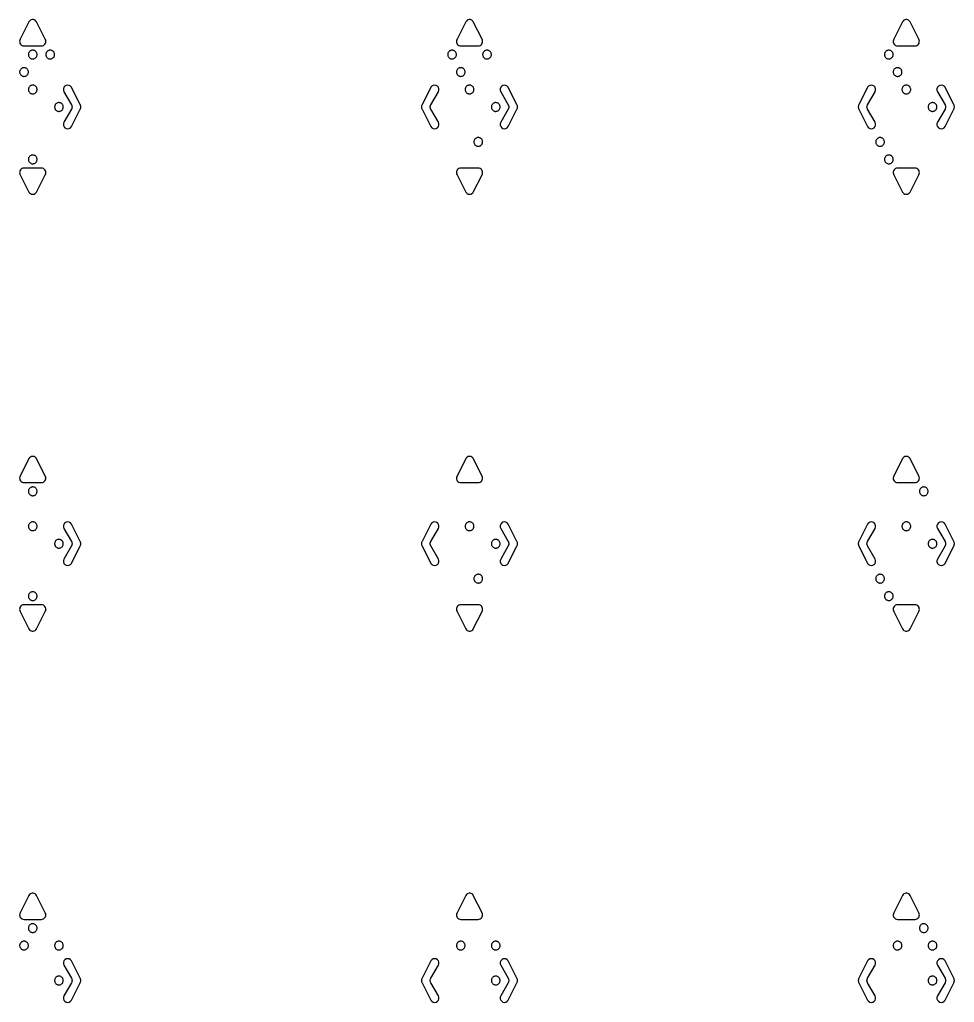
# Model space of a CAD drawing. Header units: metres. Extents: x 45 to 505, y 40 to 510.
# Drawn here: x 398.5 to 505.5, y 147.5 to 260 of the extents above; entities that cross this region are included whole.
import ezdxf

# ---------------------------------------------------------------- set-up
doc = ezdxf.new("R2010")
doc.units = ezdxf.units.M

msp = doc.modelspace()

# ---------------------------------------------------------------- linework, layer by layer
for points in [[(400.43, 259.75), (400.36, 259.84), (400.27, 259.92), (400.17, 259.97), (400.06, 260), (399.94, 260), (399.83, 259.97), (399.73, 259.92), (399.64, 259.84), (399.57, 259.75), (398.57, 257.75), (398.52, 257.64), (398.5, 257.53), (398.51, 257.41), (398.54, 257.3), (398.6, 257.2), (398.68, 257.12), (398.78, 257.05), (398.88, 257.01), (399, 257), (401, 257), (401.12, 257.01), (401.22, 257.05), (401.32, 257.12), (401.4, 257.2), (401.46, 257.3), (401.49, 257.41), (401.5, 257.53), (401.48, 257.64), (401.43, 257.75)], [(450.43, 259.75), (450.36, 259.84), (450.27, 259.92), (450.17, 259.97), (450.06, 260), (449.94, 260), (449.83, 259.97), (449.73, 259.92), (449.64, 259.84), (449.57, 259.75), (448.57, 257.75), (448.52, 257.64), (448.5, 257.53), (448.51, 257.41), (448.54, 257.3), (448.6, 257.2), (448.68, 257.12), (448.78, 257.05), (448.88, 257.01), (449, 257), (451, 257), (451.12, 257.01), (451.22, 257.05), (451.32, 257.12), (451.4, 257.2), (451.46, 257.3), (451.49, 257.41), (451.5, 257.53), (451.48, 257.64), (451.43, 257.75)], [(500.43, 259.75), (500.36, 259.84), (500.27, 259.92), (500.17, 259.97), (500.06, 260), (499.94, 260), (499.83, 259.97), (499.73, 259.92), (499.64, 259.84), (499.57, 259.75), (498.57, 257.75), (498.52, 257.64), (498.5, 257.53), (498.51, 257.41), (498.54, 257.3), (498.6, 257.2), (498.68, 257.12), (498.78, 257.05), (498.88, 257.01), (499, 257), (501, 257), (501.12, 257.01), (501.22, 257.05), (501.32, 257.12), (501.4, 257.2), (501.46, 257.3), (501.49, 257.41), (501.5, 257.53), (501.48, 257.64), (501.43, 257.75)], [(400.5, 256), (400.5, 256.06), (400.48, 256.13), (400.46, 256.19), (400.44, 256.25), (400.4, 256.3), (400.36, 256.35), (400.31, 256.39), (400.26, 256.43), (400.2, 256.46), (400.14, 256.48), (400.08, 256.49), (400.02, 256.5), (399.95, 256.5), (399.89, 256.49), (399.83, 256.47), (399.77, 256.44), (399.71, 256.41), (399.66, 256.37), (399.62, 256.32), (399.58, 256.27), (399.55, 256.22), (399.53, 256.16), (399.51, 256.1), (399.5, 256.03), (399.5, 255.97), (399.51, 255.9), (399.53, 255.84), (399.55, 255.78), (399.58, 255.73), (399.62, 255.68), (399.66, 255.63), (399.71, 255.59), (399.77, 255.56), (399.83, 255.53), (399.89, 255.51), (399.95, 255.5), (400.02, 255.5), (400.08, 255.51), (400.14, 255.52), (400.2, 255.54), (400.26, 255.57), (400.31, 255.61), (400.36, 255.65), (400.4, 255.7), (400.44, 255.75), (400.46, 255.81), (400.48, 255.87), (400.5, 255.94), (400.5, 256)], [(402.5, 256), (402.5, 256.06), (402.48, 256.13), (402.46, 256.19), (402.44, 256.25), (402.4, 256.3), (402.36, 256.35), (402.31, 256.39), (402.26, 256.43), (402.2, 256.46), (402.14, 256.48), (402.08, 256.49), (402.02, 256.5), (401.95, 256.5), (401.89, 256.49), (401.83, 256.47), (401.77, 256.44), (401.71, 256.41), (401.66, 256.37), (401.62, 256.32), (401.58, 256.27), (401.55, 256.22), (401.53, 256.16), (401.51, 256.1), (401.5, 256.03), (401.5, 255.97), (401.51, 255.9), (401.53, 255.84), (401.55, 255.78), (401.58, 255.73), (401.62, 255.68), (401.66, 255.63), (401.71, 255.59), (401.77, 255.56), (401.83, 255.53), (401.89, 255.51), (401.95, 255.5), (402.02, 255.5), (402.08, 255.51), (402.14, 255.52), (402.2, 255.54), (402.26, 255.57), (402.31, 255.61), (402.36, 255.65), (402.4, 255.7), (402.44, 255.75), (402.46, 255.81), (402.48, 255.87), (402.5, 255.94), (402.5, 256)], [(448.5, 256), (448.5, 256.06), (448.48, 256.13), (448.46, 256.19), (448.44, 256.25), (448.4, 256.3), (448.36, 256.35), (448.31, 256.39), (448.26, 256.43), (448.2, 256.46), (448.14, 256.48), (448.08, 256.49), (448.02, 256.5), (447.95, 256.5), (447.89, 256.49), (447.83, 256.47), (447.77, 256.44), (447.71, 256.41), (447.66, 256.37), (447.62, 256.32), (447.58, 256.27), (447.55, 256.22), (447.53, 256.16), (447.51, 256.1), (447.5, 256.03), (447.5, 255.97), (447.51, 255.9), (447.53, 255.84), (447.55, 255.78), (447.58, 255.73), (447.62, 255.68), (447.66, 255.63), (447.71, 255.59), (447.77, 255.56), (447.83, 255.53), (447.89, 255.51), (447.95, 255.5), (448.02, 255.5), (448.08, 255.51), (448.14, 255.52), (448.2, 255.54), (448.26, 255.57), (448.31, 255.61), (448.36, 255.65), (448.4, 255.7), (448.44, 255.75), (448.46, 255.81), (448.48, 255.87), (448.5, 255.94), (448.5, 256)], [(452.5, 256), (452.5, 256.06), (452.48, 256.13), (452.46, 256.19), (452.44, 256.25), (452.4, 256.3), (452.36, 256.35), (452.31, 256.39), (452.26, 256.43), (452.2, 256.46), (452.14, 256.48), (452.08, 256.49), (452.02, 256.5), (451.95, 256.5), (451.89, 256.49), (451.83, 256.47), (451.77, 256.44), (451.71, 256.41), (451.66, 256.37), (451.62, 256.32), (451.58, 256.27), (451.55, 256.22), (451.53, 256.16), (451.51, 256.1), (451.5, 256.03), (451.5, 255.97), (451.51, 255.9), (451.53, 255.84), (451.55, 255.78), (451.58, 255.73), (451.62, 255.68), (451.66, 255.63), (451.71, 255.59), (451.77, 255.56), (451.83, 255.53), (451.89, 255.51), (451.95, 255.5), (452.02, 255.5), (452.08, 255.51), (452.14, 255.52), (452.2, 255.54), (452.26, 255.57), (452.31, 255.61), (452.36, 255.65), (452.4, 255.7), (452.44, 255.75), (452.46, 255.81), (452.48, 255.87), (452.5, 255.94), (452.5, 256)], [(498.5, 256), (498.5, 256.06), (498.48, 256.13), (498.46, 256.19), (498.44, 256.25), (498.4, 256.3), (498.36, 256.35), (498.31, 256.39), (498.26, 256.43), (498.2, 256.46), (498.14, 256.48), (498.08, 256.49), (498.02, 256.5), (497.95, 256.5), (497.89, 256.49), (497.83, 256.47), (497.77, 256.44), (497.71, 256.41), (497.66, 256.37), (497.62, 256.32), (497.58, 256.27), (497.55, 256.22), (497.53, 256.16), (497.51, 256.1), (497.5, 256.03), (497.5, 255.97), (497.51, 255.9), (497.53, 255.84), (497.55, 255.78), (497.58, 255.73), (497.62, 255.68), (497.66, 255.63), (497.71, 255.59), (497.77, 255.56), (497.83, 255.53), (497.89, 255.51), (497.95, 255.5), (498.02, 255.5), (498.08, 255.51), (498.14, 255.52), (498.2, 255.54), (498.26, 255.57), (498.31, 255.61), (498.36, 255.65), (498.4, 255.7), (498.44, 255.75), (498.46, 255.81), (498.48, 255.87), (498.5, 255.94), (498.5, 256)], [(399.5, 254), (399.5, 254.06), (399.48, 254.13), (399.46, 254.19), (399.44, 254.25), (399.4, 254.3), (399.36, 254.35), (399.31, 254.39), (399.26, 254.43), (399.2, 254.46), (399.14, 254.48), (399.08, 254.49), (399.02, 254.5), (398.95, 254.5), (398.89, 254.49), (398.83, 254.47), (398.77, 254.44), (398.71, 254.41), (398.66, 254.37), (398.62, 254.32), (398.58, 254.27), (398.55, 254.22), (398.53, 254.16), (398.51, 254.1), (398.5, 254.03), (398.5, 253.97), (398.51, 253.9), (398.53, 253.84), (398.55, 253.78), (398.58, 253.73), (398.62, 253.68), (398.66, 253.63), (398.71, 253.59), (398.77, 253.56), (398.83, 253.53), (398.89, 253.51), (398.95, 253.5), (399.02, 253.5), (399.08, 253.51), (399.14, 253.52), (399.2, 253.54), (399.26, 253.57), (399.31, 253.61), (399.36, 253.65), (399.4, 253.7), (399.44, 253.75), (399.46, 253.81), (399.48, 253.87), (399.5, 253.94), (399.5, 254)], [(449.5, 254), (449.5, 254.06), (449.48, 254.13), (449.46, 254.19), (449.44, 254.25), (449.4, 254.3), (449.36, 254.35), (449.31, 254.39), (449.26, 254.43), (449.2, 254.46), (449.14, 254.48), (449.08, 254.49), (449.02, 254.5), (448.95, 254.5), (448.89, 254.49), (448.83, 254.47), (448.77, 254.44), (448.71, 254.41), (448.66, 254.37), (448.62, 254.32), (448.58, 254.27), (448.55, 254.22), (448.53, 254.16), (448.51, 254.1), (448.5, 254.03), (448.5, 253.97), (448.51, 253.9), (448.53, 253.84), (448.55, 253.78), (448.58, 253.73), (448.62, 253.68), (448.66, 253.63), (448.71, 253.59), (448.77, 253.56), (448.83, 253.53), (448.89, 253.51), (448.95, 253.5), (449.02, 253.5), (449.08, 253.51), (449.14, 253.52), (449.2, 253.54), (449.26, 253.57), (449.31, 253.61), (449.36, 253.65), (449.4, 253.7), (449.44, 253.75), (449.46, 253.81), (449.48, 253.87), (449.5, 253.94), (449.5, 254)], [(499.5, 254), (499.5, 254.06), (499.48, 254.13), (499.46, 254.19), (499.44, 254.25), (499.4, 254.3), (499.36, 254.35), (499.31, 254.39), (499.26, 254.43), (499.2, 254.46), (499.14, 254.48), (499.08, 254.49), (499.02, 254.5), (498.95, 254.5), (498.89, 254.49), (498.83, 254.47), (498.77, 254.44), (498.71, 254.41), (498.66, 254.37), (498.62, 254.32), (498.58, 254.27), (498.55, 254.22), (498.53, 254.16), (498.51, 254.1), (498.5, 254.03), (498.5, 253.97), (498.51, 253.9), (498.53, 253.84), (498.55, 253.78), (498.58, 253.73), (498.62, 253.68), (498.66, 253.63), (498.71, 253.59), (498.77, 253.56), (498.83, 253.53), (498.89, 253.51), (498.95, 253.5), (499.02, 253.5), (499.08, 253.51), (499.14, 253.52), (499.2, 253.54), (499.26, 253.57), (499.31, 253.61), (499.36, 253.65), (499.4, 253.7), (499.44, 253.75), (499.46, 253.81), (499.48, 253.87), (499.5, 253.94), (499.5, 254)], [(400.5, 252), (400.5, 252.06), (400.48, 252.13), (400.46, 252.19), (400.44, 252.25), (400.4, 252.3), (400.36, 252.35), (400.31, 252.39), (400.26, 252.43), (400.2, 252.46), (400.14, 252.48), (400.08, 252.49), (400.02, 252.5), (399.95, 252.5), (399.89, 252.49), (399.83, 252.47), (399.77, 252.44), (399.71, 252.41), (399.66, 252.37), (399.62, 252.32), (399.58, 252.27), (399.55, 252.22), (399.53, 252.16), (399.51, 252.1), (399.5, 252.03), (399.5, 251.97), (399.51, 251.9), (399.53, 251.84), (399.55, 251.78), (399.58, 251.73), (399.62, 251.68), (399.66, 251.63), (399.71, 251.59), (399.77, 251.56), (399.83, 251.53), (399.89, 251.51), (399.95, 251.5), (400.02, 251.5), (400.08, 251.51), (400.14, 251.52), (400.2, 251.54), (400.26, 251.57), (400.31, 251.61), (400.36, 251.65), (400.4, 251.7), (400.44, 251.75), (400.46, 251.81), (400.48, 251.87), (400.5, 251.94), (400.5, 252)], [(405.43, 249.75), (405.46, 249.8), (405.48, 249.86), (405.49, 249.91), (405.5, 249.97), (405.5, 250.03), (405.49, 250.09), (405.48, 250.14), (405.46, 250.2), (405.43, 250.25), (404.43, 252.25), (404.32, 252.38), (404.17, 252.47), (404, 252.5), (403.83, 252.47), (403.68, 252.38), (403.57, 252.25), (403.51, 252.09), (403.51, 251.91), (403.57, 251.75), (404.43, 250.25), (404.46, 250.2), (404.48, 250.14), (404.49, 250.09), (404.5, 250.03), (404.5, 249.97), (404.49, 249.91), (404.48, 249.86), (404.46, 249.8), (404.43, 249.75), (403.57, 248.25), (403.51, 248.09), (403.51, 247.91), (403.57, 247.75), (403.68, 247.62), (403.83, 247.53), (404, 247.5), (404.17, 247.53), (404.32, 247.62), (404.43, 247.75)], [(444.57, 250.25), (444.54, 250.2), (444.52, 250.14), (444.51, 250.09), (444.5, 250.03), (444.5, 249.97), (444.51, 249.91), (444.52, 249.86), (444.54, 249.8), (444.57, 249.75), (445.57, 247.75), (445.68, 247.62), (445.83, 247.53), (446, 247.5), (446.17, 247.53), (446.32, 247.62), (446.43, 247.75), (446.49, 247.91), (446.49, 248.09), (446.43, 248.25), (445.57, 249.75), (445.54, 249.8), (445.52, 249.86), (445.51, 249.91), (445.5, 249.97), (445.5, 250.03), (445.51, 250.09), (445.52, 250.14), (445.54, 250.2), (445.57, 250.25), (446.43, 251.75), (446.49, 251.91), (446.49, 252.09), (446.43, 252.25), (446.32, 252.38), (446.17, 252.47), (446, 252.5), (445.83, 252.47), (445.68, 252.38), (445.57, 252.25)], [(450.5, 252), (450.5, 252.06), (450.48, 252.13), (450.46, 252.19), (450.44, 252.25), (450.4, 252.3), (450.36, 252.35), (450.31, 252.39), (450.26, 252.43), (450.2, 252.46), (450.14, 252.48), (450.08, 252.49), (450.02, 252.5), (449.95, 252.5), (449.89, 252.49), (449.83, 252.47), (449.77, 252.44), (449.71, 252.41), (449.66, 252.37), (449.62, 252.32), (449.58, 252.27), (449.55, 252.22), (449.53, 252.16), (449.51, 252.1), (449.5, 252.03), (449.5, 251.97), (449.51, 251.9), (449.53, 251.84), (449.55, 251.78), (449.58, 251.73), (449.62, 251.68), (449.66, 251.63), (449.71, 251.59), (449.77, 251.56), (449.83, 251.53), (449.89, 251.51), (449.95, 251.5), (450.02, 251.5), (450.08, 251.51), (450.14, 251.52), (450.2, 251.54), (450.26, 251.57), (450.31, 251.61), (450.36, 251.65), (450.4, 251.7), (450.44, 251.75), (450.46, 251.81), (450.48, 251.87), (450.5, 251.94), (450.5, 252)], [(455.43, 249.75), (455.46, 249.8), (455.48, 249.86), (455.49, 249.91), (455.5, 249.97), (455.5, 250.03), (455.49, 250.09), (455.48, 250.14), (455.46, 250.2), (455.43, 250.25), (454.43, 252.25), (454.32, 252.38), (454.17, 252.47), (454, 252.5), (453.83, 252.47), (453.68, 252.38), (453.57, 252.25), (453.51, 252.09), (453.51, 251.91), (453.57, 251.75), (454.43, 250.25), (454.46, 250.2), (454.48, 250.14), (454.49, 250.09), (454.5, 250.03), (454.5, 249.97), (454.49, 249.91), (454.48, 249.86), (454.46, 249.8), (454.43, 249.75), (453.57, 248.25), (453.51, 248.09), (453.51, 247.91), (453.57, 247.75), (453.68, 247.62), (453.83, 247.53), (454, 247.5), (454.17, 247.53), (454.32, 247.62), (454.43, 247.75)], [(494.57, 250.25), (494.54, 250.2), (494.52, 250.14), (494.51, 250.09), (494.5, 250.03), (494.5, 249.97), (494.51, 249.91), (494.52, 249.86), (494.54, 249.8), (494.57, 249.75), (495.57, 247.75), (495.68, 247.62), (495.83, 247.53), (496, 247.5), (496.17, 247.53), (496.32, 247.62), (496.43, 247.75), (496.49, 247.91), (496.49, 248.09), (496.43, 248.25), (495.57, 249.75), (495.54, 249.8), (495.52, 249.86), (495.51, 249.91), (495.5, 249.97), (495.5, 250.03), (495.51, 250.09), (495.52, 250.14), (495.54, 250.2), (495.57, 250.25), (496.43, 251.75), (496.49, 251.91), (496.49, 252.09), (496.43, 252.25), (496.32, 252.38), (496.17, 252.47), (496, 252.5), (495.83, 252.47), (495.68, 252.38), (495.57, 252.25)], [(500.5, 252), (500.5, 252.06), (500.48, 252.13), (500.46, 252.19), (500.44, 252.25), (500.4, 252.3), (500.36, 252.35), (500.31, 252.39), (500.26, 252.43), (500.2, 252.46), (500.14, 252.48), (500.08, 252.49), (500.02, 252.5), (499.95, 252.5), (499.89, 252.49), (499.83, 252.47), (499.77, 252.44), (499.71, 252.41), (499.66, 252.37), (499.62, 252.32), (499.58, 252.27), (499.55, 252.22), (499.53, 252.16), (499.51, 252.1), (499.5, 252.03), (499.5, 251.97), (499.51, 251.9), (499.53, 251.84), (499.55, 251.78), (499.58, 251.73), (499.62, 251.68), (499.66, 251.63), (499.71, 251.59), (499.77, 251.56), (499.83, 251.53), (499.89, 251.51), (499.95, 251.5), (500.02, 251.5), (500.08, 251.51), (500.14, 251.52), (500.2, 251.54), (500.26, 251.57), (500.31, 251.61), (500.36, 251.65), (500.4, 251.7), (500.44, 251.75), (500.46, 251.81), (500.48, 251.87), (500.5, 251.94), (500.5, 252)], [(505.43, 249.75), (505.46, 249.8), (505.48, 249.86), (505.49, 249.91), (505.5, 249.97), (505.5, 250.03), (505.49, 250.09), (505.48, 250.14), (505.46, 250.2), (505.43, 250.25), (504.43, 252.25), (504.32, 252.38), (504.17, 252.47), (504, 252.5), (503.83, 252.47), (503.68, 252.38), (503.57, 252.25), (503.51, 252.09), (503.51, 251.91), (503.57, 251.75), (504.43, 250.25), (504.46, 250.2), (504.48, 250.14), (504.49, 250.09), (504.5, 250.03), (504.5, 249.97), (504.49, 249.91), (504.48, 249.86), (504.46, 249.8), (504.43, 249.75), (503.57, 248.25), (503.51, 248.09), (503.51, 247.91), (503.57, 247.75), (503.68, 247.62), (503.83, 247.53), (504, 247.5), (504.17, 247.53), (504.32, 247.62), (504.43, 247.75)], [(403.5, 250), (403.5, 250.06), (403.48, 250.13), (403.46, 250.19), (403.44, 250.25), (403.4, 250.3), (403.36, 250.35), (403.31, 250.39), (403.26, 250.43), (403.2, 250.46), (403.14, 250.48), (403.08, 250.49), (403.02, 250.5), (402.95, 250.5), (402.89, 250.49), (402.83, 250.47), (402.77, 250.44), (402.71, 250.41), (402.66, 250.37), (402.62, 250.32), (402.58, 250.27), (402.55, 250.22), (402.53, 250.16), (402.51, 250.1), (402.5, 250.03), (402.5, 249.97), (402.51, 249.9), (402.53, 249.84), (402.55, 249.78), (402.58, 249.73), (402.62, 249.68), (402.66, 249.63), (402.71, 249.59), (402.77, 249.56), (402.83, 249.53), (402.89, 249.51), (402.95, 249.5), (403.02, 249.5), (403.08, 249.51), (403.14, 249.52), (403.2, 249.54), (403.26, 249.57), (403.31, 249.61), (403.36, 249.65), (403.4, 249.7), (403.44, 249.75), (403.46, 249.81), (403.48, 249.87), (403.5, 249.94), (403.5, 250)], [(453.5, 250), (453.5, 250.06), (453.48, 250.13), (453.46, 250.19), (453.44, 250.25), (453.4, 250.3), (453.36, 250.35), (453.31, 250.39), (453.26, 250.43), (453.2, 250.46), (453.14, 250.48), (453.08, 250.49), (453.02, 250.5), (452.95, 250.5), (452.89, 250.49), (452.83, 250.47), (452.77, 250.44), (452.71, 250.41), (452.66, 250.37), (452.62, 250.32), (452.58, 250.27), (452.55, 250.22), (452.53, 250.16), (452.51, 250.1), (452.5, 250.03), (452.5, 249.97), (452.51, 249.9), (452.53, 249.84), (452.55, 249.78), (452.58, 249.73), (452.62, 249.68), (452.66, 249.63), (452.71, 249.59), (452.77, 249.56), (452.83, 249.53), (452.89, 249.51), (452.95, 249.5), (453.02, 249.5), (453.08, 249.51), (453.14, 249.52), (453.2, 249.54), (453.26, 249.57), (453.31, 249.61), (453.36, 249.65), (453.4, 249.7), (453.44, 249.75), (453.46, 249.81), (453.48, 249.87), (453.5, 249.94), (453.5, 250)], [(503.5, 250), (503.5, 250.06), (503.48, 250.13), (503.46, 250.19), (503.44, 250.25), (503.4, 250.3), (503.36, 250.35), (503.31, 250.39), (503.26, 250.43), (503.2, 250.46), (503.14, 250.48), (503.08, 250.49), (503.02, 250.5), (502.95, 250.5), (502.89, 250.49), (502.83, 250.47), (502.77, 250.44), (502.71, 250.41), (502.66, 250.37), (502.62, 250.32), (502.58, 250.27), (502.55, 250.22), (502.53, 250.16), (502.51, 250.1), (502.5, 250.03), (502.5, 249.97), (502.51, 249.9), (502.53, 249.84), (502.55, 249.78), (502.58, 249.73), (502.62, 249.68), (502.66, 249.63), (502.71, 249.59), (502.77, 249.56), (502.83, 249.53), (502.89, 249.51), (502.95, 249.5), (503.02, 249.5), (503.08, 249.51), (503.14, 249.52), (503.2, 249.54), (503.26, 249.57), (503.31, 249.61), (503.36, 249.65), (503.4, 249.7), (503.44, 249.75), (503.46, 249.81), (503.48, 249.87), (503.5, 249.94), (503.5, 250)], [(451.5, 246), (451.5, 246.06), (451.48, 246.13), (451.46, 246.19), (451.44, 246.25), (451.4, 246.3), (451.36, 246.35), (451.31, 246.39), (451.26, 246.43), (451.2, 246.46), (451.14, 246.48), (451.08, 246.49), (451.02, 246.5), (450.95, 246.5), (450.89, 246.49), (450.83, 246.47), (450.77, 246.44), (450.71, 246.41), (450.66, 246.37), (450.62, 246.32), (450.58, 246.27), (450.55, 246.22), (450.53, 246.16), (450.51, 246.1), (450.5, 246.03), (450.5, 245.97), (450.51, 245.9), (450.53, 245.84), (450.55, 245.78), (450.58, 245.73), (450.62, 245.68), (450.66, 245.63), (450.71, 245.59), (450.77, 245.56), (450.83, 245.53), (450.89, 245.51), (450.95, 245.5), (451.02, 245.5), (451.08, 245.51), (451.14, 245.52), (451.2, 245.54), (451.26, 245.57), (451.31, 245.61), (451.36, 245.65), (451.4, 245.7), (451.44, 245.75), (451.46, 245.81), (451.48, 245.87), (451.5, 245.94), (451.5, 246)], [(497.5, 246), (497.5, 246.06), (497.48, 246.13), (497.46, 246.19), (497.44, 246.25), (497.4, 246.3), (497.36, 246.35), (497.31, 246.39), (497.26, 246.43), (497.2, 246.46), (497.14, 246.48), (497.08, 246.49), (497.02, 246.5), (496.95, 246.5), (496.89, 246.49), (496.83, 246.47), (496.77, 246.44), (496.71, 246.41), (496.66, 246.37), (496.62, 246.32), (496.58, 246.27), (496.55, 246.22), (496.53, 246.16), (496.51, 246.1), (496.5, 246.03), (496.5, 245.97), (496.51, 245.9), (496.53, 245.84), (496.55, 245.78), (496.58, 245.73), (496.62, 245.68), (496.66, 245.63), (496.71, 245.59), (496.77, 245.56), (496.83, 245.53), (496.89, 245.51), (496.95, 245.5), (497.02, 245.5), (497.08, 245.51), (497.14, 245.52), (497.2, 245.54), (497.26, 245.57), (497.31, 245.61), (497.36, 245.65), (497.4, 245.7), (497.44, 245.75), (497.46, 245.81), (497.48, 245.87), (497.5, 245.94), (497.5, 246)], [(400.5, 244), (400.5, 244.06), (400.48, 244.13), (400.46, 244.19), (400.44, 244.25), (400.4, 244.3), (400.36, 244.35), (400.31, 244.39), (400.26, 244.43), (400.2, 244.46), (400.14, 244.48), (400.08, 244.49), (400.02, 244.5), (399.95, 244.5), (399.89, 244.49), (399.83, 244.47), (399.77, 244.44), (399.71, 244.41), (399.66, 244.37), (399.62, 244.32), (399.58, 244.27), (399.55, 244.22), (399.53, 244.16), (399.51, 244.1), (399.5, 244.03), (399.5, 243.97), (399.51, 243.9), (399.53, 243.84), (399.55, 243.78), (399.58, 243.73), (399.62, 243.68), (399.66, 243.63), (399.71, 243.59), (399.77, 243.56), (399.83, 243.53), (399.89, 243.51), (399.95, 243.5), (400.02, 243.5), (400.08, 243.51), (400.14, 243.52), (400.2, 243.54), (400.26, 243.57), (400.31, 243.61), (400.36, 243.65), (400.4, 243.7), (400.44, 243.75), (400.46, 243.81), (400.48, 243.87), (400.5, 243.94), (400.5, 244)], [(498.5, 244), (498.5, 244.06), (498.48, 244.13), (498.46, 244.19), (498.44, 244.25), (498.4, 244.3), (498.36, 244.35), (498.31, 244.39), (498.26, 244.43), (498.2, 244.46), (498.14, 244.48), (498.08, 244.49), (498.02, 244.5), (497.95, 244.5), (497.89, 244.49), (497.83, 244.47), (497.77, 244.44), (497.71, 244.41), (497.66, 244.37), (497.62, 244.32), (497.58, 244.27), (497.55, 244.22), (497.53, 244.16), (497.51, 244.1), (497.5, 244.03), (497.5, 243.97), (497.51, 243.9), (497.53, 243.84), (497.55, 243.78), (497.58, 243.73), (497.62, 243.68), (497.66, 243.63), (497.71, 243.59), (497.77, 243.56), (497.83, 243.53), (497.89, 243.51), (497.95, 243.5), (498.02, 243.5), (498.08, 243.51), (498.14, 243.52), (498.2, 243.54), (498.26, 243.57), (498.31, 243.61), (498.36, 243.65), (498.4, 243.7), (498.44, 243.75), (498.46, 243.81), (498.48, 243.87), (498.5, 243.94), (498.5, 244)], [(399.57, 240.25), (399.64, 240.16), (399.73, 240.08), (399.83, 240.03), (399.94, 240), (400.06, 240), (400.17, 240.03), (400.27, 240.08), (400.36, 240.16), (400.43, 240.25), (401.43, 242.25), (401.48, 242.36), (401.5, 242.47), (401.49, 242.59), (401.46, 242.7), (401.4, 242.8), (401.32, 242.88), (401.22, 242.95), (401.12, 242.99), (401, 243), (399, 243), (398.88, 242.99), (398.78, 242.95), (398.68, 242.88), (398.6, 242.8), (398.54, 242.7), (398.51, 242.59), (398.5, 242.47), (398.52, 242.36), (398.57, 242.25)], [(449.57, 240.25), (449.64, 240.16), (449.73, 240.08), (449.83, 240.03), (449.94, 240), (450.06, 240), (450.17, 240.03), (450.27, 240.08), (450.36, 240.16), (450.43, 240.25), (451.43, 242.25), (451.48, 242.36), (451.5, 242.47), (451.49, 242.59), (451.46, 242.7), (451.4, 242.8), (451.32, 242.88), (451.22, 242.95), (451.12, 242.99), (451, 243), (449, 243), (448.88, 242.99), (448.78, 242.95), (448.68, 242.88), (448.6, 242.8), (448.54, 242.7), (448.51, 242.59), (448.5, 242.47), (448.52, 242.36), (448.57, 242.25)], [(499.57, 240.25), (499.64, 240.16), (499.73, 240.08), (499.83, 240.03), (499.94, 240), (500.06, 240), (500.17, 240.03), (500.27, 240.08), (500.36, 240.16), (500.43, 240.25), (501.43, 242.25), (501.48, 242.36), (501.5, 242.47), (501.49, 242.59), (501.46, 242.7), (501.4, 242.8), (501.32, 242.88), (501.22, 242.95), (501.12, 242.99), (501, 243), (499, 243), (498.88, 242.99), (498.78, 242.95), (498.68, 242.88), (498.6, 242.8), (498.54, 242.7), (498.51, 242.59), (498.5, 242.47), (498.52, 242.36), (498.57, 242.25)], [(400.43, 209.75), (400.36, 209.84), (400.27, 209.92), (400.17, 209.97), (400.06, 210), (399.94, 210), (399.83, 209.97), (399.73, 209.92), (399.64, 209.84), (399.57, 209.75), (398.57, 207.75), (398.52, 207.64), (398.5, 207.53), (398.51, 207.41), (398.54, 207.3), (398.6, 207.2), (398.68, 207.12), (398.78, 207.05), (398.88, 207.01), (399, 207), (401, 207), (401.12, 207.01), (401.22, 207.05), (401.32, 207.12), (401.4, 207.2), (401.46, 207.3), (401.49, 207.41), (401.5, 207.53), (401.48, 207.64), (401.43, 207.75)], [(450.43, 209.75), (450.36, 209.84), (450.27, 209.92), (450.17, 209.97), (450.06, 210), (449.94, 210), (449.83, 209.97), (449.73, 209.92), (449.64, 209.84), (449.57, 209.75), (448.57, 207.75), (448.52, 207.64), (448.5, 207.53), (448.51, 207.41), (448.54, 207.3), (448.6, 207.2), (448.68, 207.12), (448.78, 207.05), (448.88, 207.01), (449, 207), (451, 207), (451.12, 207.01), (451.22, 207.05), (451.32, 207.12), (451.4, 207.2), (451.46, 207.3), (451.49, 207.41), (451.5, 207.53), (451.48, 207.64), (451.43, 207.75)], [(500.43, 209.75), (500.36, 209.84), (500.27, 209.92), (500.17, 209.97), (500.06, 210), (499.94, 210), (499.83, 209.97), (499.73, 209.92), (499.64, 209.84), (499.57, 209.75), (498.57, 207.75), (498.52, 207.64), (498.5, 207.53), (498.51, 207.41), (498.54, 207.3), (498.6, 207.2), (498.68, 207.12), (498.78, 207.05), (498.88, 207.01), (499, 207), (501, 207), (501.12, 207.01), (501.22, 207.05), (501.32, 207.12), (501.4, 207.2), (501.46, 207.3), (501.49, 207.41), (501.5, 207.53), (501.48, 207.64), (501.43, 207.75)], [(400.5, 206), (400.5, 206.06), (400.48, 206.13), (400.46, 206.19), (400.44, 206.25), (400.4, 206.3), (400.36, 206.35), (400.31, 206.39), (400.26, 206.43), (400.2, 206.46), (400.14, 206.48), (400.08, 206.49), (400.02, 206.5), (399.95, 206.5), (399.89, 206.49), (399.83, 206.47), (399.77, 206.44), (399.71, 206.41), (399.66, 206.37), (399.62, 206.32), (399.58, 206.27), (399.55, 206.22), (399.53, 206.16), (399.51, 206.1), (399.5, 206.03), (399.5, 205.97), (399.51, 205.9), (399.53, 205.84), (399.55, 205.78), (399.58, 205.73), (399.62, 205.68), (399.66, 205.63), (399.71, 205.59), (399.77, 205.56), (399.83, 205.53), (399.89, 205.51), (399.95, 205.5), (400.02, 205.5), (400.08, 205.51), (400.14, 205.52), (400.2, 205.54), (400.26, 205.57), (400.31, 205.61), (400.36, 205.65), (400.4, 205.7), (400.44, 205.75), (400.46, 205.81), (400.48, 205.87), (400.5, 205.94), (400.5, 206)], [(502.5, 206), (502.5, 206.06), (502.48, 206.13), (502.46, 206.19), (502.44, 206.25), (502.4, 206.3), (502.36, 206.35), (502.31, 206.39), (502.26, 206.43), (502.2, 206.46), (502.14, 206.48), (502.08, 206.49), (502.02, 206.5), (501.95, 206.5), (501.89, 206.49), (501.83, 206.47), (501.77, 206.44), (501.71, 206.41), (501.66, 206.37), (501.62, 206.32), (501.58, 206.27), (501.55, 206.22), (501.53, 206.16), (501.51, 206.1), (501.5, 206.03), (501.5, 205.97), (501.51, 205.9), (501.53, 205.84), (501.55, 205.78), (501.58, 205.73), (501.62, 205.68), (501.66, 205.63), (501.71, 205.59), (501.77, 205.56), (501.83, 205.53), (501.89, 205.51), (501.95, 205.5), (502.02, 205.5), (502.08, 205.51), (502.14, 205.52), (502.2, 205.54), (502.26, 205.57), (502.31, 205.61), (502.36, 205.65), (502.4, 205.7), (502.44, 205.75), (502.46, 205.81), (502.48, 205.87), (502.5, 205.94), (502.5, 206)], [(400.5, 202), (400.5, 202.06), (400.48, 202.13), (400.46, 202.19), (400.44, 202.25), (400.4, 202.3), (400.36, 202.35), (400.31, 202.39), (400.26, 202.43), (400.2, 202.46), (400.14, 202.48), (400.08, 202.49), (400.02, 202.5), (399.95, 202.5), (399.89, 202.49), (399.83, 202.47), (399.77, 202.44), (399.71, 202.41), (399.66, 202.37), (399.62, 202.32), (399.58, 202.27), (399.55, 202.22), (399.53, 202.16), (399.51, 202.1), (399.5, 202.03), (399.5, 201.97), (399.51, 201.9), (399.53, 201.84), (399.55, 201.78), (399.58, 201.73), (399.62, 201.68), (399.66, 201.63), (399.71, 201.59), (399.77, 201.56), (399.83, 201.53), (399.89, 201.51), (399.95, 201.5), (400.02, 201.5), (400.08, 201.51), (400.14, 201.52), (400.2, 201.54), (400.26, 201.57), (400.31, 201.61), (400.36, 201.65), (400.4, 201.7), (400.44, 201.75), (400.46, 201.81), (400.48, 201.87), (400.5, 201.94), (400.5, 202)], [(405.43, 199.75), (405.46, 199.8), (405.48, 199.86), (405.49, 199.91), (405.5, 199.97), (405.5, 200.03), (405.49, 200.09), (405.48, 200.14), (405.46, 200.2), (405.43, 200.25), (404.43, 202.25), (404.32, 202.38), (404.17, 202.47), (404, 202.5), (403.83, 202.47), (403.68, 202.38), (403.57, 202.25), (403.51, 202.09), (403.51, 201.91), (403.57, 201.75), (404.43, 200.25), (404.46, 200.2), (404.48, 200.14), (404.49, 200.09), (404.5, 200.03), (404.5, 199.97), (404.49, 199.91), (404.48, 199.86), (404.46, 199.8), (404.43, 199.75), (403.57, 198.25), (403.51, 198.09), (403.51, 197.91), (403.57, 197.75), (403.68, 197.62), (403.83, 197.53), (404, 197.5), (404.17, 197.53), (404.32, 197.62), (404.43, 197.75)], [(444.57, 200.25), (444.54, 200.2), (444.52, 200.14), (444.51, 200.09), (444.5, 200.03), (444.5, 199.97), (444.51, 199.91), (444.52, 199.86), (444.54, 199.8), (444.57, 199.75), (445.57, 197.75), (445.68, 197.62), (445.83, 197.53), (446, 197.5), (446.17, 197.53), (446.32, 197.62), (446.43, 197.75), (446.49, 197.91), (446.49, 198.09), (446.43, 198.25), (445.57, 199.75), (445.54, 199.8), (445.52, 199.86), (445.51, 199.91), (445.5, 199.97), (445.5, 200.03), (445.51, 200.09), (445.52, 200.14), (445.54, 200.2), (445.57, 200.25), (446.43, 201.75), (446.49, 201.91), (446.49, 202.09), (446.43, 202.25), (446.32, 202.38), (446.17, 202.47), (446, 202.5), (445.83, 202.47), (445.68, 202.38), (445.57, 202.25)], [(450.5, 202), (450.5, 202.06), (450.48, 202.13), (450.46, 202.19), (450.44, 202.25), (450.4, 202.3), (450.36, 202.35), (450.31, 202.39), (450.26, 202.43), (450.2, 202.46), (450.14, 202.48), (450.08, 202.49), (450.02, 202.5), (449.95, 202.5), (449.89, 202.49), (449.83, 202.47), (449.77, 202.44), (449.71, 202.41), (449.66, 202.37), (449.62, 202.32), (449.58, 202.27), (449.55, 202.22), (449.53, 202.16), (449.51, 202.1), (449.5, 202.03), (449.5, 201.97), (449.51, 201.9), (449.53, 201.84), (449.55, 201.78), (449.58, 201.73), (449.62, 201.68), (449.66, 201.63), (449.71, 201.59), (449.77, 201.56), (449.83, 201.53), (449.89, 201.51), (449.95, 201.5), (450.02, 201.5), (450.08, 201.51), (450.14, 201.52), (450.2, 201.54), (450.26, 201.57), (450.31, 201.61), (450.36, 201.65), (450.4, 201.7), (450.44, 201.75), (450.46, 201.81), (450.48, 201.87), (450.5, 201.94), (450.5, 202)], [(455.43, 199.75), (455.46, 199.8), (455.48, 199.86), (455.49, 199.91), (455.5, 199.97), (455.5, 200.03), (455.49, 200.09), (455.48, 200.14), (455.46, 200.2), (455.43, 200.25), (454.43, 202.25), (454.32, 202.38), (454.17, 202.47), (454, 202.5), (453.83, 202.47), (453.68, 202.38), (453.57, 202.25), (453.51, 202.09), (453.51, 201.91), (453.57, 201.75), (454.43, 200.25), (454.46, 200.2), (454.48, 200.14), (454.49, 200.09), (454.5, 200.03), (454.5, 199.97), (454.49, 199.91), (454.48, 199.86), (454.46, 199.8), (454.43, 199.75), (453.57, 198.25), (453.51, 198.09), (453.51, 197.91), (453.57, 197.75), (453.68, 197.62), (453.83, 197.53), (454, 197.5), (454.17, 197.53), (454.32, 197.62), (454.43, 197.75)], [(494.57, 200.25), (494.54, 200.2), (494.52, 200.14), (494.51, 200.09), (494.5, 200.03), (494.5, 199.97), (494.51, 199.91), (494.52, 199.86), (494.54, 199.8), (494.57, 199.75), (495.57, 197.75), (495.68, 197.62), (495.83, 197.53), (496, 197.5), (496.17, 197.53), (496.32, 197.62), (496.43, 197.75), (496.49, 197.91), (496.49, 198.09), (496.43, 198.25), (495.57, 199.75), (495.54, 199.8), (495.52, 199.86), (495.51, 199.91), (495.5, 199.97), (495.5, 200.03), (495.51, 200.09), (495.52, 200.14), (495.54, 200.2), (495.57, 200.25), (496.43, 201.75), (496.49, 201.91), (496.49, 202.09), (496.43, 202.25), (496.32, 202.38), (496.17, 202.47), (496, 202.5), (495.83, 202.47), (495.68, 202.38), (495.57, 202.25)], [(500.5, 202), (500.5, 202.06), (500.48, 202.13), (500.46, 202.19), (500.44, 202.25), (500.4, 202.3), (500.36, 202.35), (500.31, 202.39), (500.26, 202.43), (500.2, 202.46), (500.14, 202.48), (500.08, 202.49), (500.02, 202.5), (499.95, 202.5), (499.89, 202.49), (499.83, 202.47), (499.77, 202.44), (499.71, 202.41), (499.66, 202.37), (499.62, 202.32), (499.58, 202.27), (499.55, 202.22), (499.53, 202.16), (499.51, 202.1), (499.5, 202.03), (499.5, 201.97), (499.51, 201.9), (499.53, 201.84), (499.55, 201.78), (499.58, 201.73), (499.62, 201.68), (499.66, 201.63), (499.71, 201.59), (499.77, 201.56), (499.83, 201.53), (499.89, 201.51), (499.95, 201.5), (500.02, 201.5), (500.08, 201.51), (500.14, 201.52), (500.2, 201.54), (500.26, 201.57), (500.31, 201.61), (500.36, 201.65), (500.4, 201.7), (500.44, 201.75), (500.46, 201.81), (500.48, 201.87), (500.5, 201.94), (500.5, 202)], [(505.43, 199.75), (505.46, 199.8), (505.48, 199.86), (505.49, 199.91), (505.5, 199.97), (505.5, 200.03), (505.49, 200.09), (505.48, 200.14), (505.46, 200.2), (505.43, 200.25), (504.43, 202.25), (504.32, 202.38), (504.17, 202.47), (504, 202.5), (503.83, 202.47), (503.68, 202.38), (503.57, 202.25), (503.51, 202.09), (503.51, 201.91), (503.57, 201.75), (504.43, 200.25), (504.46, 200.2), (504.48, 200.14), (504.49, 200.09), (504.5, 200.03), (504.5, 199.97), (504.49, 199.91), (504.48, 199.86), (504.46, 199.8), (504.43, 199.75), (503.57, 198.25), (503.51, 198.09), (503.51, 197.91), (503.57, 197.75), (503.68, 197.62), (503.83, 197.53), (504, 197.5), (504.17, 197.53), (504.32, 197.62), (504.43, 197.75)], [(403.5, 200), (403.5, 200.06), (403.48, 200.13), (403.46, 200.19), (403.44, 200.25), (403.4, 200.3), (403.36, 200.35), (403.31, 200.39), (403.26, 200.43), (403.2, 200.46), (403.14, 200.48), (403.08, 200.49), (403.02, 200.5), (402.95, 200.5), (402.89, 200.49), (402.83, 200.47), (402.77, 200.44), (402.71, 200.41), (402.66, 200.37), (402.62, 200.32), (402.58, 200.27), (402.55, 200.22), (402.53, 200.16), (402.51, 200.1), (402.5, 200.03), (402.5, 199.97), (402.51, 199.9), (402.53, 199.84), (402.55, 199.78), (402.58, 199.73), (402.62, 199.68), (402.66, 199.63), (402.71, 199.59), (402.77, 199.56), (402.83, 199.53), (402.89, 199.51), (402.95, 199.5), (403.02, 199.5), (403.08, 199.51), (403.14, 199.52), (403.2, 199.54), (403.26, 199.57), (403.31, 199.61), (403.36, 199.65), (403.4, 199.7), (403.44, 199.75), (403.46, 199.81), (403.48, 199.87), (403.5, 199.94), (403.5, 200)], [(453.5, 200), (453.5, 200.06), (453.48, 200.13), (453.46, 200.19), (453.44, 200.25), (453.4, 200.3), (453.36, 200.35), (453.31, 200.39), (453.26, 200.43), (453.2, 200.46), (453.14, 200.48), (453.08, 200.49), (453.02, 200.5), (452.95, 200.5), (452.89, 200.49), (452.83, 200.47), (452.77, 200.44), (452.71, 200.41), (452.66, 200.37), (452.62, 200.32), (452.58, 200.27), (452.55, 200.22), (452.53, 200.16), (452.51, 200.1), (452.5, 200.03), (452.5, 199.97), (452.51, 199.9), (452.53, 199.84), (452.55, 199.78), (452.58, 199.73), (452.62, 199.68), (452.66, 199.63), (452.71, 199.59), (452.77, 199.56), (452.83, 199.53), (452.89, 199.51), (452.95, 199.5), (453.02, 199.5), (453.08, 199.51), (453.14, 199.52), (453.2, 199.54), (453.26, 199.57), (453.31, 199.61), (453.36, 199.65), (453.4, 199.7), (453.44, 199.75), (453.46, 199.81), (453.48, 199.87), (453.5, 199.94), (453.5, 200)], [(503.5, 200), (503.5, 200.06), (503.48, 200.13), (503.46, 200.19), (503.44, 200.25), (503.4, 200.3), (503.36, 200.35), (503.31, 200.39), (503.26, 200.43), (503.2, 200.46), (503.14, 200.48), (503.08, 200.49), (503.02, 200.5), (502.95, 200.5), (502.89, 200.49), (502.83, 200.47), (502.77, 200.44), (502.71, 200.41), (502.66, 200.37), (502.62, 200.32), (502.58, 200.27), (502.55, 200.22), (502.53, 200.16), (502.51, 200.1), (502.5, 200.03), (502.5, 199.97), (502.51, 199.9), (502.53, 199.84), (502.55, 199.78), (502.58, 199.73), (502.62, 199.68), (502.66, 199.63), (502.71, 199.59), (502.77, 199.56), (502.83, 199.53), (502.89, 199.51), (502.95, 199.5), (503.02, 199.5), (503.08, 199.51), (503.14, 199.52), (503.2, 199.54), (503.26, 199.57), (503.31, 199.61), (503.36, 199.65), (503.4, 199.7), (503.44, 199.75), (503.46, 199.81), (503.48, 199.87), (503.5, 199.94), (503.5, 200)], [(451.5, 196), (451.5, 196.06), (451.48, 196.13), (451.46, 196.19), (451.44, 196.25), (451.4, 196.3), (451.36, 196.35), (451.31, 196.39), (451.26, 196.43), (451.2, 196.46), (451.14, 196.48), (451.08, 196.49), (451.02, 196.5), (450.95, 196.5), (450.89, 196.49), (450.83, 196.47), (450.77, 196.44), (450.71, 196.41), (450.66, 196.37), (450.62, 196.32), (450.58, 196.27), (450.55, 196.22), (450.53, 196.16), (450.51, 196.1), (450.5, 196.03), (450.5, 195.97), (450.51, 195.9), (450.53, 195.84), (450.55, 195.78), (450.58, 195.73), (450.62, 195.68), (450.66, 195.63), (450.71, 195.59), (450.77, 195.56), (450.83, 195.53), (450.89, 195.51), (450.95, 195.5), (451.02, 195.5), (451.08, 195.51), (451.14, 195.52), (451.2, 195.54), (451.26, 195.57), (451.31, 195.61), (451.36, 195.65), (451.4, 195.7), (451.44, 195.75), (451.46, 195.81), (451.48, 195.87), (451.5, 195.94), (451.5, 196)], [(497.5, 196), (497.5, 196.06), (497.48, 196.13), (497.46, 196.19), (497.44, 196.25), (497.4, 196.3), (497.36, 196.35), (497.31, 196.39), (497.26, 196.43), (497.2, 196.46), (497.14, 196.48), (497.08, 196.49), (497.02, 196.5), (496.95, 196.5), (496.89, 196.49), (496.83, 196.47), (496.77, 196.44), (496.71, 196.41), (496.66, 196.37), (496.62, 196.32), (496.58, 196.27), (496.55, 196.22), (496.53, 196.16), (496.51, 196.1), (496.5, 196.03), (496.5, 195.97), (496.51, 195.9), (496.53, 195.84), (496.55, 195.78), (496.58, 195.73), (496.62, 195.68), (496.66, 195.63), (496.71, 195.59), (496.77, 195.56), (496.83, 195.53), (496.89, 195.51), (496.95, 195.5), (497.02, 195.5), (497.08, 195.51), (497.14, 195.52), (497.2, 195.54), (497.26, 195.57), (497.31, 195.61), (497.36, 195.65), (497.4, 195.7), (497.44, 195.75), (497.46, 195.81), (497.48, 195.87), (497.5, 195.94), (497.5, 196)], [(400.5, 194), (400.5, 194.06), (400.48, 194.13), (400.46, 194.19), (400.44, 194.25), (400.4, 194.3), (400.36, 194.35), (400.31, 194.39), (400.26, 194.43), (400.2, 194.46), (400.14, 194.48), (400.08, 194.49), (400.02, 194.5), (399.95, 194.5), (399.89, 194.49), (399.83, 194.47), (399.77, 194.44), (399.71, 194.41), (399.66, 194.37), (399.62, 194.32), (399.58, 194.27), (399.55, 194.22), (399.53, 194.16), (399.51, 194.1), (399.5, 194.03), (399.5, 193.97), (399.51, 193.9), (399.53, 193.84), (399.55, 193.78), (399.58, 193.73), (399.62, 193.68), (399.66, 193.63), (399.71, 193.59), (399.77, 193.56), (399.83, 193.53), (399.89, 193.51), (399.95, 193.5), (400.02, 193.5), (400.08, 193.51), (400.14, 193.52), (400.2, 193.54), (400.26, 193.57), (400.31, 193.61), (400.36, 193.65), (400.4, 193.7), (400.44, 193.75), (400.46, 193.81), (400.48, 193.87), (400.5, 193.94), (400.5, 194)], [(498.5, 194), (498.5, 194.06), (498.48, 194.13), (498.46, 194.19), (498.44, 194.25), (498.4, 194.3), (498.36, 194.35), (498.31, 194.39), (498.26, 194.43), (498.2, 194.46), (498.14, 194.48), (498.08, 194.49), (498.02, 194.5), (497.95, 194.5), (497.89, 194.49), (497.83, 194.47), (497.77, 194.44), (497.71, 194.41), (497.66, 194.37), (497.62, 194.32), (497.58, 194.27), (497.55, 194.22), (497.53, 194.16), (497.51, 194.1), (497.5, 194.03), (497.5, 193.97), (497.51, 193.9), (497.53, 193.84), (497.55, 193.78), (497.58, 193.73), (497.62, 193.68), (497.66, 193.63), (497.71, 193.59), (497.77, 193.56), (497.83, 193.53), (497.89, 193.51), (497.95, 193.5), (498.02, 193.5), (498.08, 193.51), (498.14, 193.52), (498.2, 193.54), (498.26, 193.57), (498.31, 193.61), (498.36, 193.65), (498.4, 193.7), (498.44, 193.75), (498.46, 193.81), (498.48, 193.87), (498.5, 193.94), (498.5, 194)], [(399.57, 190.25), (399.64, 190.16), (399.73, 190.08), (399.83, 190.03), (399.94, 190), (400.06, 190), (400.17, 190.03), (400.27, 190.08), (400.36, 190.16), (400.43, 190.25), (401.43, 192.25), (401.48, 192.36), (401.5, 192.47), (401.49, 192.59), (401.46, 192.7), (401.4, 192.8), (401.32, 192.88), (401.22, 192.95), (401.12, 192.99), (401, 193), (399, 193), (398.88, 192.99), (398.78, 192.95), (398.68, 192.88), (398.6, 192.8), (398.54, 192.7), (398.51, 192.59), (398.5, 192.47), (398.52, 192.36), (398.57, 192.25)], [(449.57, 190.25), (449.64, 190.16), (449.73, 190.08), (449.83, 190.03), (449.94, 190), (450.06, 190), (450.17, 190.03), (450.27, 190.08), (450.36, 190.16), (450.43, 190.25), (451.43, 192.25), (451.48, 192.36), (451.5, 192.47), (451.49, 192.59), (451.46, 192.7), (451.4, 192.8), (451.32, 192.88), (451.22, 192.95), (451.12, 192.99), (451, 193), (449, 193), (448.88, 192.99), (448.78, 192.95), (448.68, 192.88), (448.6, 192.8), (448.54, 192.7), (448.51, 192.59), (448.5, 192.47), (448.52, 192.36), (448.57, 192.25)], [(499.57, 190.25), (499.64, 190.16), (499.73, 190.08), (499.83, 190.03), (499.94, 190), (500.06, 190), (500.17, 190.03), (500.27, 190.08), (500.36, 190.16), (500.43, 190.25), (501.43, 192.25), (501.48, 192.36), (501.5, 192.47), (501.49, 192.59), (501.46, 192.7), (501.4, 192.8), (501.32, 192.88), (501.22, 192.95), (501.12, 192.99), (501, 193), (499, 193), (498.88, 192.99), (498.78, 192.95), (498.68, 192.88), (498.6, 192.8), (498.54, 192.7), (498.51, 192.59), (498.5, 192.47), (498.52, 192.36), (498.57, 192.25)], [(400.43, 159.75), (400.36, 159.84), (400.27, 159.92), (400.17, 159.97), (400.06, 160), (399.94, 160), (399.83, 159.97), (399.73, 159.92), (399.64, 159.84), (399.57, 159.75), (398.57, 157.75), (398.52, 157.64), (398.5, 157.53), (398.51, 157.41), (398.54, 157.3), (398.6, 157.2), (398.68, 157.12), (398.78, 157.05), (398.88, 157.01), (399, 157), (401, 157), (401.12, 157.01), (401.22, 157.05), (401.32, 157.12), (401.4, 157.2), (401.46, 157.3), (401.49, 157.41), (401.5, 157.53), (401.48, 157.64), (401.43, 157.75)], [(450.43, 159.75), (450.36, 159.84), (450.27, 159.92), (450.17, 159.97), (450.06, 160), (449.94, 160), (449.83, 159.97), (449.73, 159.92), (449.64, 159.84), (449.57, 159.75), (448.57, 157.75), (448.52, 157.64), (448.5, 157.53), (448.51, 157.41), (448.54, 157.3), (448.6, 157.2), (448.68, 157.12), (448.78, 157.05), (448.88, 157.01), (449, 157), (451, 157), (451.12, 157.01), (451.22, 157.05), (451.32, 157.12), (451.4, 157.2), (451.46, 157.3), (451.49, 157.41), (451.5, 157.53), (451.48, 157.64), (451.43, 157.75)], [(500.43, 159.75), (500.36, 159.84), (500.27, 159.92), (500.17, 159.97), (500.06, 160), (499.94, 160), (499.83, 159.97), (499.73, 159.92), (499.64, 159.84), (499.57, 159.75), (498.57, 157.75), (498.52, 157.64), (498.5, 157.53), (498.51, 157.41), (498.54, 157.3), (498.6, 157.2), (498.68, 157.12), (498.78, 157.05), (498.88, 157.01), (499, 157), (501, 157), (501.12, 157.01), (501.22, 157.05), (501.32, 157.12), (501.4, 157.2), (501.46, 157.3), (501.49, 157.41), (501.5, 157.53), (501.48, 157.64), (501.43, 157.75)], [(400.5, 156), (400.5, 156.06), (400.48, 156.13), (400.46, 156.19), (400.44, 156.25), (400.4, 156.3), (400.36, 156.35), (400.31, 156.39), (400.26, 156.43), (400.2, 156.46), (400.14, 156.48), (400.08, 156.49), (400.02, 156.5), (399.95, 156.5), (399.89, 156.49), (399.83, 156.47), (399.77, 156.44), (399.71, 156.41), (399.66, 156.37), (399.62, 156.32), (399.58, 156.27), (399.55, 156.22), (399.53, 156.16), (399.51, 156.1), (399.5, 156.03), (399.5, 155.97), (399.51, 155.9), (399.53, 155.84), (399.55, 155.78), (399.58, 155.73), (399.62, 155.68), (399.66, 155.63), (399.71, 155.59), (399.77, 155.56), (399.83, 155.53), (399.89, 155.51), (399.95, 155.5), (400.02, 155.5), (400.08, 155.51), (400.14, 155.52), (400.2, 155.54), (400.26, 155.57), (400.31, 155.61), (400.36, 155.65), (400.4, 155.7), (400.44, 155.75), (400.46, 155.81), (400.48, 155.87), (400.5, 155.94), (400.5, 156)], [(502.5, 156), (502.5, 156.06), (502.48, 156.13), (502.46, 156.19), (502.44, 156.25), (502.4, 156.3), (502.36, 156.35), (502.31, 156.39), (502.26, 156.43), (502.2, 156.46), (502.14, 156.48), (502.08, 156.49), (502.02, 156.5), (501.95, 156.5), (501.89, 156.49), (501.83, 156.47), (501.77, 156.44), (501.71, 156.41), (501.66, 156.37), (501.62, 156.32), (501.58, 156.27), (501.55, 156.22), (501.53, 156.16), (501.51, 156.1), (501.5, 156.03), (501.5, 155.97), (501.51, 155.9), (501.53, 155.84), (501.55, 155.78), (501.58, 155.73), (501.62, 155.68), (501.66, 155.63), (501.71, 155.59), (501.77, 155.56), (501.83, 155.53), (501.89, 155.51), (501.95, 155.5), (502.02, 155.5), (502.08, 155.51), (502.14, 155.52), (502.2, 155.54), (502.26, 155.57), (502.31, 155.61), (502.36, 155.65), (502.4, 155.7), (502.44, 155.75), (502.46, 155.81), (502.48, 155.87), (502.5, 155.94), (502.5, 156)], [(399.5, 154), (399.5, 154.06), (399.48, 154.13), (399.46, 154.19), (399.44, 154.25), (399.4, 154.3), (399.36, 154.35), (399.31, 154.39), (399.26, 154.43), (399.2, 154.46), (399.14, 154.48), (399.08, 154.49), (399.02, 154.5), (398.95, 154.5), (398.89, 154.49), (398.83, 154.47), (398.77, 154.44), (398.71, 154.41), (398.66, 154.37), (398.62, 154.32), (398.58, 154.27), (398.55, 154.22), (398.53, 154.16), (398.51, 154.1), (398.5, 154.03), (398.5, 153.97), (398.51, 153.9), (398.53, 153.84), (398.55, 153.78), (398.58, 153.73), (398.62, 153.68), (398.66, 153.63), (398.71, 153.59), (398.77, 153.56), (398.83, 153.53), (398.89, 153.51), (398.95, 153.5), (399.02, 153.5), (399.08, 153.51), (399.14, 153.52), (399.2, 153.54), (399.26, 153.57), (399.31, 153.61), (399.36, 153.65), (399.4, 153.7), (399.44, 153.75), (399.46, 153.81), (399.48, 153.87), (399.5, 153.94), (399.5, 154)], [(403.5, 154), (403.5, 154.06), (403.48, 154.13), (403.46, 154.19), (403.44, 154.25), (403.4, 154.3), (403.36, 154.35), (403.31, 154.39), (403.26, 154.43), (403.2, 154.46), (403.14, 154.48), (403.08, 154.49), (403.02, 154.5), (402.95, 154.5), (402.89, 154.49), (402.83, 154.47), (402.77, 154.44), (402.71, 154.41), (402.66, 154.37), (402.62, 154.32), (402.58, 154.27), (402.55, 154.22), (402.53, 154.16), (402.51, 154.1), (402.5, 154.03), (402.5, 153.97), (402.51, 153.9), (402.53, 153.84), (402.55, 153.78), (402.58, 153.73), (402.62, 153.68), (402.66, 153.63), (402.71, 153.59), (402.77, 153.56), (402.83, 153.53), (402.89, 153.51), (402.95, 153.5), (403.02, 153.5), (403.08, 153.51), (403.14, 153.52), (403.2, 153.54), (403.26, 153.57), (403.31, 153.61), (403.36, 153.65), (403.4, 153.7), (403.44, 153.75), (403.46, 153.81), (403.48, 153.87), (403.5, 153.94), (403.5, 154)], [(449.5, 154), (449.5, 154.06), (449.48, 154.13), (449.46, 154.19), (449.44, 154.25), (449.4, 154.3), (449.36, 154.35), (449.31, 154.39), (449.26, 154.43), (449.2, 154.46), (449.14, 154.48), (449.08, 154.49), (449.02, 154.5), (448.95, 154.5), (448.89, 154.49), (448.83, 154.47), (448.77, 154.44), (448.71, 154.41), (448.66, 154.37), (448.62, 154.32), (448.58, 154.27), (448.55, 154.22), (448.53, 154.16), (448.51, 154.1), (448.5, 154.03), (448.5, 153.97), (448.51, 153.9), (448.53, 153.84), (448.55, 153.78), (448.58, 153.73), (448.62, 153.68), (448.66, 153.63), (448.71, 153.59), (448.77, 153.56), (448.83, 153.53), (448.89, 153.51), (448.95, 153.5), (449.02, 153.5), (449.08, 153.51), (449.14, 153.52), (449.2, 153.54), (449.26, 153.57), (449.31, 153.61), (449.36, 153.65), (449.4, 153.7), (449.44, 153.75), (449.46, 153.81), (449.48, 153.87), (449.5, 153.94), (449.5, 154)], [(453.5, 154), (453.5, 154.06), (453.48, 154.13), (453.46, 154.19), (453.44, 154.25), (453.4, 154.3), (453.36, 154.35), (453.31, 154.39), (453.26, 154.43), (453.2, 154.46), (453.14, 154.48), (453.08, 154.49), (453.02, 154.5), (452.95, 154.5), (452.89, 154.49), (452.83, 154.47), (452.77, 154.44), (452.71, 154.41), (452.66, 154.37), (452.62, 154.32), (452.58, 154.27), (452.55, 154.22), (452.53, 154.16), (452.51, 154.1), (452.5, 154.03), (452.5, 153.97), (452.51, 153.9), (452.53, 153.84), (452.55, 153.78), (452.58, 153.73), (452.62, 153.68), (452.66, 153.63), (452.71, 153.59), (452.77, 153.56), (452.83, 153.53), (452.89, 153.51), (452.95, 153.5), (453.02, 153.5), (453.08, 153.51), (453.14, 153.52), (453.2, 153.54), (453.26, 153.57), (453.31, 153.61), (453.36, 153.65), (453.4, 153.7), (453.44, 153.75), (453.46, 153.81), (453.48, 153.87), (453.5, 153.94), (453.5, 154)], [(499.5, 154), (499.5, 154.06), (499.48, 154.13), (499.46, 154.19), (499.44, 154.25), (499.4, 154.3), (499.36, 154.35), (499.31, 154.39), (499.26, 154.43), (499.2, 154.46), (499.14, 154.48), (499.08, 154.49), (499.02, 154.5), (498.95, 154.5), (498.89, 154.49), (498.83, 154.47), (498.77, 154.44), (498.71, 154.41), (498.66, 154.37), (498.62, 154.32), (498.58, 154.27), (498.55, 154.22), (498.53, 154.16), (498.51, 154.1), (498.5, 154.03), (498.5, 153.97), (498.51, 153.9), (498.53, 153.84), (498.55, 153.78), (498.58, 153.73), (498.62, 153.68), (498.66, 153.63), (498.71, 153.59), (498.77, 153.56), (498.83, 153.53), (498.89, 153.51), (498.95, 153.5), (499.02, 153.5), (499.08, 153.51), (499.14, 153.52), (499.2, 153.54), (499.26, 153.57), (499.31, 153.61), (499.36, 153.65), (499.4, 153.7), (499.44, 153.75), (499.46, 153.81), (499.48, 153.87), (499.5, 153.94), (499.5, 154)], [(503.5, 154), (503.5, 154.06), (503.48, 154.13), (503.46, 154.19), (503.44, 154.25), (503.4, 154.3), (503.36, 154.35), (503.31, 154.39), (503.26, 154.43), (503.2, 154.46), (503.14, 154.48), (503.08, 154.49), (503.02, 154.5), (502.95, 154.5), (502.89, 154.49), (502.83, 154.47), (502.77, 154.44), (502.71, 154.41), (502.66, 154.37), (502.62, 154.32), (502.58, 154.27), (502.55, 154.22), (502.53, 154.16), (502.51, 154.1), (502.5, 154.03), (502.5, 153.97), (502.51, 153.9), (502.53, 153.84), (502.55, 153.78), (502.58, 153.73), (502.62, 153.68), (502.66, 153.63), (502.71, 153.59), (502.77, 153.56), (502.83, 153.53), (502.89, 153.51), (502.95, 153.5), (503.02, 153.5), (503.08, 153.51), (503.14, 153.52), (503.2, 153.54), (503.26, 153.57), (503.31, 153.61), (503.36, 153.65), (503.4, 153.7), (503.44, 153.75), (503.46, 153.81), (503.48, 153.87), (503.5, 153.94), (503.5, 154)], [(405.43, 149.75), (405.46, 149.8), (405.48, 149.86), (405.49, 149.91), (405.5, 149.97), (405.5, 150.03), (405.49, 150.09), (405.48, 150.14), (405.46, 150.2), (405.43, 150.25), (404.43, 152.25), (404.32, 152.38), (404.17, 152.47), (404, 152.5), (403.83, 152.47), (403.68, 152.38), (403.57, 152.25), (403.51, 152.09), (403.51, 151.91), (403.57, 151.75), (404.43, 150.25), (404.46, 150.2), (404.48, 150.14), (404.49, 150.09), (404.5, 150.03), (404.5, 149.97), (404.49, 149.91), (404.48, 149.86), (404.46, 149.8), (404.43, 149.75), (403.57, 148.25), (403.51, 148.09), (403.51, 147.91), (403.57, 147.75), (403.68, 147.62), (403.83, 147.53), (404, 147.5), (404.17, 147.53), (404.32, 147.62), (404.43, 147.75)], [(444.57, 150.25), (444.54, 150.2), (444.52, 150.14), (444.51, 150.09), (444.5, 150.03), (444.5, 149.97), (444.51, 149.91), (444.52, 149.86), (444.54, 149.8), (444.57, 149.75), (445.57, 147.75), (445.68, 147.62), (445.83, 147.53), (446, 147.5), (446.17, 147.53), (446.32, 147.62), (446.43, 147.75), (446.49, 147.91), (446.49, 148.09), (446.43, 148.25), (445.57, 149.75), (445.54, 149.8), (445.52, 149.86), (445.51, 149.91), (445.5, 149.97), (445.5, 150.03), (445.51, 150.09), (445.52, 150.14), (445.54, 150.2), (445.57, 150.25), (446.43, 151.75), (446.49, 151.91), (446.49, 152.09), (446.43, 152.25), (446.32, 152.38), (446.17, 152.47), (446, 152.5), (445.83, 152.47), (445.68, 152.38), (445.57, 152.25)], [(455.43, 149.75), (455.46, 149.8), (455.48, 149.86), (455.49, 149.91), (455.5, 149.97), (455.5, 150.03), (455.49, 150.09), (455.48, 150.14), (455.46, 150.2), (455.43, 150.25), (454.43, 152.25), (454.32, 152.38), (454.17, 152.47), (454, 152.5), (453.83, 152.47), (453.68, 152.38), (453.57, 152.25), (453.51, 152.09), (453.51, 151.91), (453.57, 151.75), (454.43, 150.25), (454.46, 150.2), (454.48, 150.14), (454.49, 150.09), (454.5, 150.03), (454.5, 149.97), (454.49, 149.91), (454.48, 149.86), (454.46, 149.8), (454.43, 149.75), (453.57, 148.25), (453.51, 148.09), (453.51, 147.91), (453.57, 147.75), (453.68, 147.62), (453.83, 147.53), (454, 147.5), (454.17, 147.53), (454.32, 147.62), (454.43, 147.75)], [(494.57, 150.25), (494.54, 150.2), (494.52, 150.14), (494.51, 150.09), (494.5, 150.03), (494.5, 149.97), (494.51, 149.91), (494.52, 149.86), (494.54, 149.8), (494.57, 149.75), (495.57, 147.75), (495.68, 147.62), (495.83, 147.53), (496, 147.5), (496.17, 147.53), (496.32, 147.62), (496.43, 147.75), (496.49, 147.91), (496.49, 148.09), (496.43, 148.25), (495.57, 149.75), (495.54, 149.8), (495.52, 149.86), (495.51, 149.91), (495.5, 149.97), (495.5, 150.03), (495.51, 150.09), (495.52, 150.14), (495.54, 150.2), (495.57, 150.25), (496.43, 151.75), (496.49, 151.91), (496.49, 152.09), (496.43, 152.25), (496.32, 152.38), (496.17, 152.47), (496, 152.5), (495.83, 152.47), (495.68, 152.38), (495.57, 152.25)], [(505.43, 149.75), (505.46, 149.8), (505.48, 149.86), (505.49, 149.91), (505.5, 149.97), (505.5, 150.03), (505.49, 150.09), (505.48, 150.14), (505.46, 150.2), (505.43, 150.25), (504.43, 152.25), (504.32, 152.38), (504.17, 152.47), (504, 152.5), (503.83, 152.47), (503.68, 152.38), (503.57, 152.25), (503.51, 152.09), (503.51, 151.91), (503.57, 151.75), (504.43, 150.25), (504.46, 150.2), (504.48, 150.14), (504.49, 150.09), (504.5, 150.03), (504.5, 149.97), (504.49, 149.91), (504.48, 149.86), (504.46, 149.8), (504.43, 149.75), (503.57, 148.25), (503.51, 148.09), (503.51, 147.91), (503.57, 147.75), (503.68, 147.62), (503.83, 147.53), (504, 147.5), (504.17, 147.53), (504.32, 147.62), (504.43, 147.75)], [(403.5, 150), (403.5, 150.06), (403.48, 150.13), (403.46, 150.19), (403.44, 150.25), (403.4, 150.3), (403.36, 150.35), (403.31, 150.39), (403.26, 150.43), (403.2, 150.46), (403.14, 150.48), (403.08, 150.49), (403.02, 150.5), (402.95, 150.5), (402.89, 150.49), (402.83, 150.47), (402.77, 150.44), (402.71, 150.41), (402.66, 150.37), (402.62, 150.32), (402.58, 150.27), (402.55, 150.22), (402.53, 150.16), (402.51, 150.1), (402.5, 150.03), (402.5, 149.97), (402.51, 149.9), (402.53, 149.84), (402.55, 149.78), (402.58, 149.73), (402.62, 149.68), (402.66, 149.63), (402.71, 149.59), (402.77, 149.56), (402.83, 149.53), (402.89, 149.51), (402.95, 149.5), (403.02, 149.5), (403.08, 149.51), (403.14, 149.52), (403.2, 149.54), (403.26, 149.57), (403.31, 149.61), (403.36, 149.65), (403.4, 149.7), (403.44, 149.75), (403.46, 149.81), (403.48, 149.87), (403.5, 149.94), (403.5, 150)], [(453.5, 150), (453.5, 150.06), (453.48, 150.13), (453.46, 150.19), (453.44, 150.25), (453.4, 150.3), (453.36, 150.35), (453.31, 150.39), (453.26, 150.43), (453.2, 150.46), (453.14, 150.48), (453.08, 150.49), (453.02, 150.5), (452.95, 150.5), (452.89, 150.49), (452.83, 150.47), (452.77, 150.44), (452.71, 150.41), (452.66, 150.37), (452.62, 150.32), (452.58, 150.27), (452.55, 150.22), (452.53, 150.16), (452.51, 150.1), (452.5, 150.03), (452.5, 149.97), (452.51, 149.9), (452.53, 149.84), (452.55, 149.78), (452.58, 149.73), (452.62, 149.68), (452.66, 149.63), (452.71, 149.59), (452.77, 149.56), (452.83, 149.53), (452.89, 149.51), (452.95, 149.5), (453.02, 149.5), (453.08, 149.51), (453.14, 149.52), (453.2, 149.54), (453.26, 149.57), (453.31, 149.61), (453.36, 149.65), (453.4, 149.7), (453.44, 149.75), (453.46, 149.81), (453.48, 149.87), (453.5, 149.94), (453.5, 150)], [(503.5, 150), (503.5, 150.06), (503.48, 150.13), (503.46, 150.19), (503.44, 150.25), (503.4, 150.3), (503.36, 150.35), (503.31, 150.39), (503.26, 150.43), (503.2, 150.46), (503.14, 150.48), (503.08, 150.49), (503.02, 150.5), (502.95, 150.5), (502.89, 150.49), (502.83, 150.47), (502.77, 150.44), (502.71, 150.41), (502.66, 150.37), (502.62, 150.32), (502.58, 150.27), (502.55, 150.22), (502.53, 150.16), (502.51, 150.1), (502.5, 150.03), (502.5, 149.97), (502.51, 149.9), (502.53, 149.84), (502.55, 149.78), (502.58, 149.73), (502.62, 149.68), (502.66, 149.63), (502.71, 149.59), (502.77, 149.56), (502.83, 149.53), (502.89, 149.51), (502.95, 149.5), (503.02, 149.5), (503.08, 149.51), (503.14, 149.52), (503.2, 149.54), (503.26, 149.57), (503.31, 149.61), (503.36, 149.65), (503.4, 149.7), (503.44, 149.75), (503.46, 149.81), (503.48, 149.87), (503.5, 149.94), (503.5, 150)]]:
    msp.add_lwpolyline(points, close=True)

doc.saveas('drawing.dxf')
